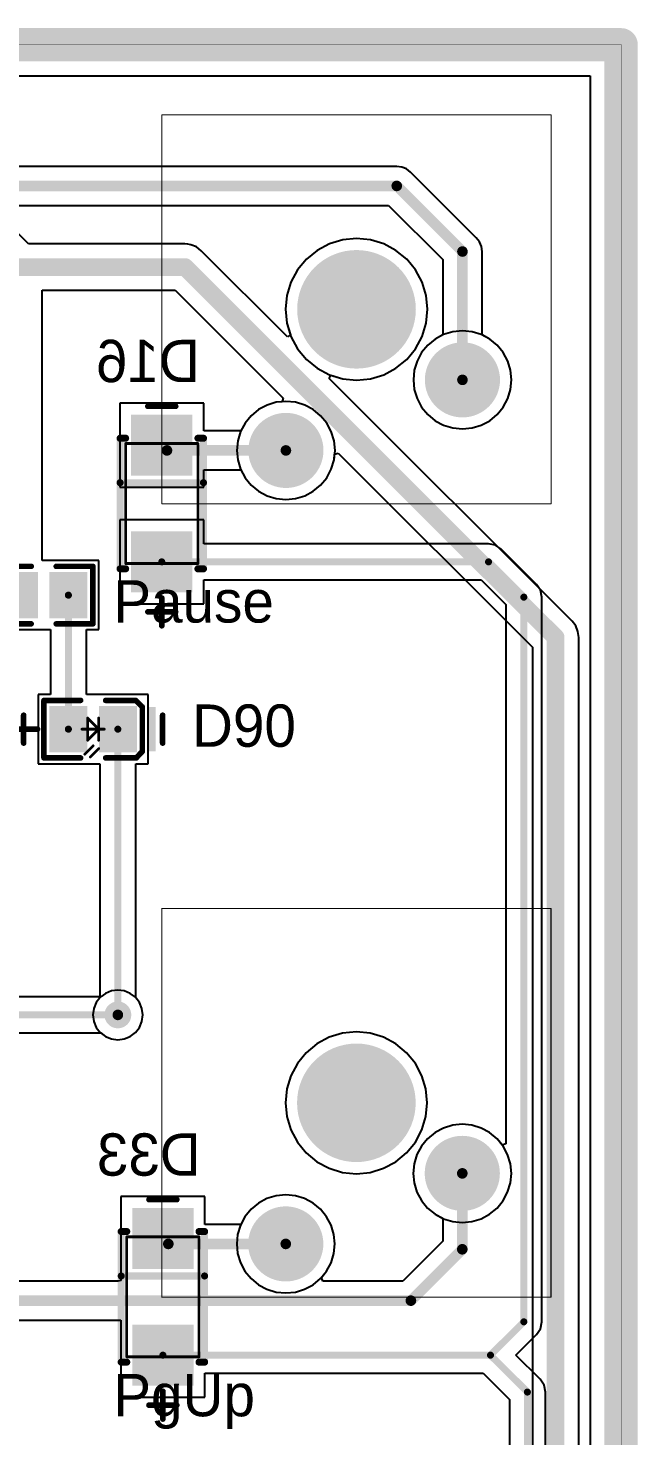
# Model space of a CAD drawing. Header units: millimetres. Extents: x 25 to 374, y 23 to 150.
# Drawn here: x 351.8 to 373.8, y 99.2 to 149.9 of the extents above; entities that cross this region are included whole.
import ezdxf

# ---------------------------------------------------------------- set-up
doc = ezdxf.new("R2010")
doc.units = ezdxf.units.MM
for name, color, linetype in [('BottomLayer', 5, 'Continuous'), ('BottomOverlay', 54, 'Continuous'), ('BottomPaste', 16, 'Continuous'), ('BottomSolder', 6, 'Continuous'), ('KeepOutLayer', 6, 'Continuous'), ('Mechanical1', 6, 'Continuous'), ('Mechanical13', 56, 'Continuous'), ('Mechanical15', 56, 'Continuous'), ('MultiLayer', 9, 'Continuous'), ('PadHoleLayer', 156, 'Continuous'), ('TopLayer', 1, 'Continuous'), ('TopOverlay', 2, 'Continuous'), ('TopPaste', 8, 'Continuous'), ('TopSolder', 216, 'Continuous'), ('ViaHoleLayer', 16, 'Continuous')]:
    doc.layers.add(name, color=color, linetype=linetype)

# ---------------------------------------------------------------- blocks, each defined once
blk = doc.blocks.new('0805_R_10')
at = {"layer": 'TopLayer'}
for points in [[(-1.47, -0.735), (-0.31, -0.735), (-1.47, 0.735), (-0.31, 0.735)], [(0.31, -0.735), (1.47, -0.735), (0.31, 0.735), (1.47, 0.735)]]:
    blk.add_solid(points, dxfattribs=at)
at = {"layer": 'TopOverlay', "const_width": 0.2}
for points in [[(-1.77, -1.035), (-1.77, 1.035)], [(-1.77, 1.035), (-0.45, 1.035)], [(0.45, 1.035), (1.77, 1.035)], [(1.77, -1.035), (1.77, 1.035)], [(-1.77, -1.035), (-0.45, -1.035)], [(0.45, -1.035), (1.77, -1.035)]]:
    blk.add_lwpolyline(points, dxfattribs=at)
at = {"layer": 'TopOverlay', "const_width": 0.1}
for points in [[(-1.82, 1.035, 1), (-1.72, 1.035, 1)], [(-1.82, 1.035, 1), (-1.72, 1.035, 1)], [(-0.5, 1.035, 1), (-0.4, 1.035, 1)], [(0.4, 1.035, 1), (0.5, 1.035, 1)], [(1.72, 1.035, 1), (1.82, 1.035, 1)], [(1.72, 1.035, 1), (1.82, 1.035, 1)], [(-1.82, -1.035, 1), (-1.72, -1.035, 1)], [(-1.82, -1.035, 1), (-1.72, -1.035, 1)], [(-0.5, -1.035, 1), (-0.4, -1.035, 1)], [(0.4, -1.035, 1), (0.5, -1.035, 1)], [(1.72, -1.035, 1), (1.82, -1.035, 1)], [(1.72, -1.035, 1), (1.82, -1.035, 1)]]:
    blk.add_lwpolyline(points, format="xyb", close=True, dxfattribs=at)
at = {"layer": 'TopPaste'}
for points in [[(-1.47, -0.735), (-0.31, -0.735), (-1.47, 0.735), (-0.31, 0.735)], [(0.31, -0.735), (1.47, -0.735), (0.31, 0.735), (1.47, 0.735)]]:
    blk.add_solid(points, dxfattribs=at)
at = {"layer": 'TopSolder'}
for points in [[(-1.572, -0.837), (-0.208, -0.837), (-1.572, 0.837), (-0.208, 0.837)], [(0.208, -0.837), (1.572, -0.837), (0.208, 0.837), (1.572, 0.837)]]:
    blk.add_solid(points, dxfattribs=at)
blk = doc.blocks.new('0805_LED_S1_15')
at = {"layer": 'Mechanical13', "const_width": 0.1}
for points in [[(0.1, 1), (-0.2, 0.7)], [(0.3, 0.9), (0, 0.6)], [(0.4, 0), (-0.4, 0)], [(0.2, 0.4), (-0.2, 0)], [(-0.2, 0.4), (-0.2, -0.4)], [(0.2, -0.4), (-0.2, 0)], [(0.2, 0.4), (0.2, -0.4)]]:
    blk.add_lwpolyline(points, dxfattribs=at)
at = {"layer": 'Mechanical13', "const_width": 0.05}
for points in [[(0.075, 1, 1), (0.125, 1, 1)], [(-0.225, 0.7, 1), (-0.175, 0.7, 1)], [(-0.025, 0.6, 1), (0.025, 0.6, 1)], [(0.275, 0.9, 1), (0.325, 0.9, 1)], [(-0.425, 0, 1), (-0.375, 0, 1)], [(-0.225, 0.4, 1), (-0.175, 0.4, 1)], [(-0.225, 0, 1), (-0.175, 0, 1)], [(-0.225, 0, 1), (-0.175, 0, 1)], [(0.175, 0.4, 1), (0.225, 0.4, 1)], [(0.175, 0.4, 1), (0.225, 0.4, 1)], [(0.375, 0, 1), (0.425, 0, 1)], [(-0.225, -0.4, 1), (-0.175, -0.4, 1)], [(0.175, -0.4, 1), (0.225, -0.4, 1)], [(0.175, -0.4, 1), (0.225, -0.4, 1)]]:
    blk.add_lwpolyline(points, format="xyb", close=True, dxfattribs=at)
at = {"layer": 'Mechanical15', "const_width": 0.203}
for points in [[(-2.5, 0.5), (-2.5, -0.5)], [(2.5, 0.5), (2.5, -0.5)], [(3, 0), (2, 0)]]:
    blk.add_lwpolyline(points, dxfattribs=at)
at = {"layer": 'Mechanical15', "const_width": 0.102}
for points in [[(-2.551, 0.5, 1), (-2.449, 0.5, 1)], [(2.449, 0.5, 1), (2.551, 0.5, 1)], [(1.949, 0, 1), (2.051, 0, 1)], [(2.949, 0, 1), (3.051, 0, 1)], [(-2.551, -0.5, 1), (-2.449, -0.5, 1)], [(2.449, -0.5, 1), (2.551, -0.5, 1)]]:
    blk.add_lwpolyline(points, format="xyb", close=True, dxfattribs=at)
at = {"layer": 'TopLayer'}
for points in [[(-0.31, 0.735), (-1.47, 0.735), (-0.31, -0.735), (-1.47, -0.735)], [(1.47, 0.735), (0.31, 0.735), (1.47, -0.735), (0.31, -0.735)]]:
    blk.add_solid(points, dxfattribs=at)
at = {"layer": 'TopOverlay', "const_width": 0.2}
for points in [[(-1.55, 1.035), (-1.77, 0.8)], [(-0.45, 1.035), (-1.55, 1.035)], [(1.77, 1.035), (0.45, 1.035)], [(1.77, 1.035), (1.77, -1.035)], [(-1.77, 0.8), (-1.77, -0.8)], [(-1.535, -1.035), (-1.77, -0.8)], [(-0.45, -1.035), (-1.535, -1.035)], [(1.77, -1.035), (0.45, -1.035)]]:
    blk.add_lwpolyline(points, dxfattribs=at)
at = {"layer": 'TopOverlay', "const_width": 0.1}
for points in [[(-1.6, 1.035, 1), (-1.5, 1.035, 1)], [(-1.6, 1.035, 1), (-1.5, 1.035, 1)], [(-0.5, 1.035, 1), (-0.4, 1.035, 1)], [(0.4, 1.035, 1), (0.5, 1.035, 1)], [(1.72, 1.035, 1), (1.82, 1.035, 1)], [(1.72, 1.035, 1), (1.82, 1.035, 1)], [(-1.82, 0.8, 1), (-1.72, 0.8, 1)], [(-1.82, 0.8, 1), (-1.72, 0.8, 1)], [(-1.82, -0.8, 1), (-1.72, -0.8, 1)], [(-1.82, -0.8, 1), (-1.72, -0.8, 1)], [(-1.585, -1.035, 1), (-1.485, -1.035, 1)], [(-1.585, -1.035, 1), (-1.485, -1.035, 1)], [(-0.5, -1.035, 1), (-0.4, -1.035, 1)], [(0.4, -1.035, 1), (0.5, -1.035, 1)], [(1.72, -1.035, 1), (1.82, -1.035, 1)], [(1.72, -1.035, 1), (1.82, -1.035, 1)]]:
    blk.add_lwpolyline(points, format="xyb", close=True, dxfattribs=at)
at = {"layer": 'TopOverlay'}
blk.add_solid([(-2.245, -0.8), (-1.945, -0.8), (-2.245, 0.8), (-1.945, 0.8)], dxfattribs=at)
at = {"layer": 'TopPaste'}
for points in [[(-0.31, 0.735), (-1.47, 0.735), (-0.31, -0.735), (-1.47, -0.735)], [(1.47, 0.735), (0.31, 0.735), (1.47, -0.735), (0.31, -0.735)]]:
    blk.add_solid(points, dxfattribs=at)
at = {"layer": 'TopSolder'}
for points in [[(-0.208, 0.837), (-1.572, 0.837), (-0.208, -0.837), (-1.572, -0.837)], [(1.572, 0.837), (0.208, 0.837), (1.572, -0.837), (0.208, -0.837)]]:
    blk.add_solid(points, dxfattribs=at)
blk = doc.blocks.new('SMA_DO_214AC__S1_B_44')
at = {"layer": 'BottomLayer'}
for points in [[(-1.1, -1), (-1.1, 1), (-3.1, -1), (-3.1, 1)], [(3.1, -1), (3.1, 1), (1.1, -1), (1.1, 1)]]:
    blk.add_solid(points, dxfattribs=at)
at = {"layer": 'BottomOverlay', "const_width": 0.254}
for points in [[(-2.35, 1.3), (-2.35, 1.5)], [(2.35, 1.5), (-2.35, 1.5)], [(-0.75, -1.5), (-0.75, 1.5)], [(2.35, 1.3), (2.35, 1.5)], [(-2.35, -1.5), (-2.35, -1.3)], [(2.35, -1.5), (-2.35, -1.5)], [(2.35, -1.5), (2.35, -1.3)]]:
    blk.add_lwpolyline(points, dxfattribs=at)
at = {"layer": 'BottomOverlay', "const_width": 0.127}
for points in [[(-2.414, 1.5, 1), (-2.287, 1.5, 1)], [(-2.414, 1.5, 1), (-2.287, 1.5, 1)], [(-0.814, 1.5, 1), (-0.687, 1.5, 1)], [(2.287, 1.5, 1), (2.414, 1.5, 1)], [(2.287, 1.5, 1), (2.414, 1.5, 1)], [(-2.414, 1.3, 1), (-2.287, 1.3, 1)], [(2.287, 1.3, 1), (2.414, 1.3, 1)], [(-2.414, -1.3, 1), (-2.287, -1.3, 1)], [(-2.414, -1.5, 1), (-2.287, -1.5, 1)], [(-2.414, -1.5, 1), (-2.287, -1.5, 1)], [(-0.814, -1.5, 1), (-0.687, -1.5, 1)], [(2.287, -1.3, 1), (2.414, -1.3, 1)], [(2.287, -1.5, 1), (2.414, -1.5, 1)], [(2.287, -1.5, 1), (2.414, -1.5, 1)]]:
    blk.add_lwpolyline(points, format="xyb", close=True, dxfattribs=at)
at = {"layer": 'BottomPaste'}
for points in [[(-1.1, -1), (-1.1, 1), (-3.1, -1), (-3.1, 1)], [(3.1, -1), (3.1, 1), (1.1, -1), (1.1, 1)]]:
    blk.add_solid(points, dxfattribs=at)
at = {"layer": 'BottomSolder'}
for points in [[(-0.998, -1.102), (-0.998, 1.102), (-3.202, -1.102), (-3.202, 1.102)], [(3.202, -1.102), (3.202, 1.102), (0.998, -1.102), (0.998, 1.102)]]:
    blk.add_solid(points, dxfattribs=at)
at = {"layer": 'Mechanical13', "const_width": 0.1}
for points in [[(2.16, 1.3), (-2.16, 1.3)], [(-2.16, -1.3), (-2.16, 1.3)], [(2.16, -1.3), (2.16, 1.3)], [(2.16, -1.3), (-2.16, -1.3)]]:
    blk.add_lwpolyline(points, dxfattribs=at)
at = {"layer": 'Mechanical13', "const_width": 0.05}
for points in [[(-2.185, 1.3, 1), (-2.135, 1.3, 1)], [(-2.185, 1.3, 1), (-2.135, 1.3, 1)], [(2.135, 1.3, 1), (2.185, 1.3, 1)], [(2.135, 1.3, 1), (2.185, 1.3, 1)], [(-2.185, -1.3, 1), (-2.135, -1.3, 1)], [(-2.185, -1.3, 1), (-2.135, -1.3, 1)], [(2.135, -1.3, 1), (2.185, -1.3, 1)], [(2.135, -1.3, 1), (2.185, -1.3, 1)]]:
    blk.add_lwpolyline(points, format="xyb", close=True, dxfattribs=at)
at = {"layer": 'Mechanical15', "const_width": 0.203}
for points in [[(-3.5, -0.5), (-3.5, 0.5)], [(3.9, -0.5), (3.9, 0.5)], [(4.4, 0), (3.4, 0)]]:
    blk.add_lwpolyline(points, dxfattribs=at)
at = {"layer": 'Mechanical15', "const_width": 0.102}
for points in [[(-3.551, 0.5, 1), (-3.449, 0.5, 1)], [(3.849, 0.5, 1), (3.951, 0.5, 1)], [(3.349, 0, 1), (3.451, 0, 1)], [(4.349, 0, 1), (4.451, 0, 1)], [(-3.551, -0.5, 1), (-3.449, -0.5, 1)], [(3.849, -0.5, 1), (3.951, -0.5, 1)]]:
    blk.add_lwpolyline(points, format="xyb", close=True, dxfattribs=at)
blk = doc.blocks.new('SMA_DO_214AC__S1_B_61')
at = {"layer": 'BottomLayer'}
for points in [[(-1.1, -1), (-1.1, 1), (-3.1, -1), (-3.1, 1)], [(3.1, -1), (3.1, 1), (1.1, -1), (1.1, 1)]]:
    blk.add_solid(points, dxfattribs=at)
at = {"layer": 'BottomOverlay', "const_width": 0.254}
for points in [[(-2.35, 1.3), (-2.35, 1.5)], [(2.35, 1.5), (-2.35, 1.5)], [(-0.75, -1.5), (-0.75, 1.5)], [(2.35, 1.3), (2.35, 1.5)], [(-2.35, -1.5), (-2.35, -1.3)], [(2.35, -1.5), (-2.35, -1.5)], [(2.35, -1.5), (2.35, -1.3)]]:
    blk.add_lwpolyline(points, dxfattribs=at)
at = {"layer": 'BottomOverlay', "const_width": 0.127}
for points in [[(-2.414, 1.5, 1), (-2.287, 1.5, 1)], [(-2.414, 1.5, 1), (-2.287, 1.5, 1)], [(-0.814, 1.5, 1), (-0.687, 1.5, 1)], [(2.287, 1.5, 1), (2.414, 1.5, 1)], [(2.287, 1.5, 1), (2.414, 1.5, 1)], [(-2.414, 1.3, 1), (-2.287, 1.3, 1)], [(2.287, 1.3, 1), (2.414, 1.3, 1)], [(-2.414, -1.3, 1), (-2.287, -1.3, 1)], [(-2.414, -1.5, 1), (-2.287, -1.5, 1)], [(-2.414, -1.5, 1), (-2.287, -1.5, 1)], [(-0.814, -1.5, 1), (-0.687, -1.5, 1)], [(2.287, -1.3, 1), (2.414, -1.3, 1)], [(2.287, -1.5, 1), (2.414, -1.5, 1)], [(2.287, -1.5, 1), (2.414, -1.5, 1)]]:
    blk.add_lwpolyline(points, format="xyb", close=True, dxfattribs=at)
at = {"layer": 'BottomPaste'}
for points in [[(-1.1, -1), (-1.1, 1), (-3.1, -1), (-3.1, 1)], [(3.1, -1), (3.1, 1), (1.1, -1), (1.1, 1)]]:
    blk.add_solid(points, dxfattribs=at)
at = {"layer": 'BottomSolder'}
for points in [[(-0.998, -1.102), (-0.998, 1.102), (-3.202, -1.102), (-3.202, 1.102)], [(3.202, -1.102), (3.202, 1.102), (0.998, -1.102), (0.998, 1.102)]]:
    blk.add_solid(points, dxfattribs=at)
at = {"layer": 'Mechanical13', "const_width": 0.1}
for points in [[(2.16, 1.3), (-2.16, 1.3)], [(-2.16, -1.3), (-2.16, 1.3)], [(2.16, -1.3), (2.16, 1.3)], [(2.16, -1.3), (-2.16, -1.3)]]:
    blk.add_lwpolyline(points, dxfattribs=at)
at = {"layer": 'Mechanical13', "const_width": 0.05}
for points in [[(-2.185, 1.3, 1), (-2.135, 1.3, 1)], [(-2.185, 1.3, 1), (-2.135, 1.3, 1)], [(2.135, 1.3, 1), (2.185, 1.3, 1)], [(2.135, 1.3, 1), (2.185, 1.3, 1)], [(-2.185, -1.3, 1), (-2.135, -1.3, 1)], [(-2.185, -1.3, 1), (-2.135, -1.3, 1)], [(2.135, -1.3, 1), (2.185, -1.3, 1)], [(2.135, -1.3, 1), (2.185, -1.3, 1)]]:
    blk.add_lwpolyline(points, format="xyb", close=True, dxfattribs=at)
at = {"layer": 'Mechanical15', "const_width": 0.203}
for points in [[(-3.5, -0.5), (-3.5, 0.5)], [(3.9, -0.5), (3.9, 0.5)], [(4.4, 0), (3.4, 0)]]:
    blk.add_lwpolyline(points, dxfattribs=at)
at = {"layer": 'Mechanical15', "const_width": 0.102}
for points in [[(-3.551, 0.5, 1), (-3.449, 0.5, 1)], [(3.849, 0.5, 1), (3.951, 0.5, 1)], [(3.349, 0, 1), (3.451, 0, 1)], [(4.349, 0, 1), (4.451, 0, 1)], [(-3.551, -0.5, 1), (-3.449, -0.5, 1)], [(3.849, -0.5, 1), (3.951, -0.5, 1)]]:
    blk.add_lwpolyline(points, format="xyb", close=True, dxfattribs=at)
blk = doc.blocks.new('MX_SW_3_136')
at = {"layer": 'BottomLayer'}
for points, const_width in [([(-1.016, 0, 1), (1.016, 0, 1)], 2.032), ([(3.185, -2.54, 1), (4.435, -2.54, 1)], 1.25), ([(-3.165, -5.08, 1), (-1.915, -5.08, 1)], 1.25)]:
    blk.add_lwpolyline(points, format="xyb", close=True, dxfattribs=dict(at, const_width=const_width))
at = {"layer": 'BottomSolder'}
for points, const_width in [([(-1.067, 0, 1), (1.067, 0, 1)], 2.134), ([(3.134, -2.54, 1), (4.486, -2.54, 1)], 1.352), ([(-3.216, -5.08, 1), (-1.864, -5.08, 1)], 1.352)]:
    blk.add_lwpolyline(points, format="xyb", close=True, dxfattribs=dict(at, const_width=const_width))
at = {"layer": 'Mechanical1', "const_width": 0.0381}
for points in [[(-7, -7), (-7, 7)], [(-7, 7), (7, 7)], [(7, -7), (7, 7)], [(-7, -7), (7, -7)]]:
    blk.add_lwpolyline(points, dxfattribs=at)
at = {"layer": 'Mechanical1', "const_width": 0.0191}
for points in [[(-7.01, 7, 1), (-6.99, 7, 1)], [(-7.01, 7, 1), (-6.99, 7, 1)], [(6.99, 7, 1), (7.01, 7, 1)], [(6.99, 7, 1), (7.01, 7, 1)], [(-7.01, -7, 1), (-6.99, -7, 1)], [(-7.01, -7, 1), (-6.99, -7, 1)], [(6.99, -7, 1), (7.01, -7, 1)], [(6.99, -7, 1), (7.01, -7, 1)]]:
    blk.add_lwpolyline(points, format="xyb", close=True, dxfattribs=at)
at = {"layer": 'MultiLayer'}
for points, const_width in [([(-1.016, 0, 1), (1.016, 0, 1)], 2.032), ([(3.185, -2.54, 1), (4.435, -2.54, 1)], 1.25), ([(-3.165, -5.08, 1), (-1.915, -5.08, 1)], 1.25)]:
    blk.add_lwpolyline(points, format="xyb", close=True, dxfattribs=dict(at, const_width=const_width))
at = {"layer": 'PadHoleLayer'}
for points, const_width in [([(-1.016, 0, 1), (1.016, 0, 1)], 2.032), ([(3.435, -2.54, 1), (4.185, -2.54, 1)], 0.75), ([(-2.915, -5.08, 1), (-2.165, -5.08, 1)], 0.75)]:
    blk.add_lwpolyline(points, format="xyb", close=True, dxfattribs=dict(at, const_width=const_width))
at = {"layer": 'TopLayer'}
for points, const_width in [([(-1.016, 0, 1), (1.016, 0, 1)], 2.032), ([(3.185, -2.54, 1), (4.435, -2.54, 1)], 1.25), ([(-3.165, -5.08, 1), (-1.915, -5.08, 1)], 1.25)]:
    blk.add_lwpolyline(points, format="xyb", close=True, dxfattribs=dict(at, const_width=const_width))
at = {"layer": 'TopSolder'}
for points, const_width in [([(-1.067, 0, 1), (1.067, 0, 1)], 2.134), ([(3.134, -2.54, 1), (4.486, -2.54, 1)], 1.352), ([(-3.216, -5.08, 1), (-1.864, -5.08, 1)], 1.352)]:
    blk.add_lwpolyline(points, format="xyb", close=True, dxfattribs=dict(at, const_width=const_width))
blk = doc.blocks.new('MX_SW_3_153')
at = {"layer": 'BottomLayer'}
for points, const_width in [([(-1.016, 0, 1), (1.016, 0, 1)], 2.032), ([(3.185, -2.54, 1), (4.435, -2.54, 1)], 1.25), ([(-3.165, -5.08, 1), (-1.915, -5.08, 1)], 1.25)]:
    blk.add_lwpolyline(points, format="xyb", close=True, dxfattribs=dict(at, const_width=const_width))
at = {"layer": 'BottomSolder'}
for points, const_width in [([(-1.067, 0, 1), (1.067, 0, 1)], 2.134), ([(3.134, -2.54, 1), (4.486, -2.54, 1)], 1.352), ([(-3.216, -5.08, 1), (-1.864, -5.08, 1)], 1.352)]:
    blk.add_lwpolyline(points, format="xyb", close=True, dxfattribs=dict(at, const_width=const_width))
at = {"layer": 'Mechanical1', "const_width": 0.0381}
for points in [[(-7, -7), (-7, 7)], [(-7, 7), (7, 7)], [(7, -7), (7, 7)], [(-7, -7), (7, -7)]]:
    blk.add_lwpolyline(points, dxfattribs=at)
at = {"layer": 'Mechanical1', "const_width": 0.0191}
for points in [[(-7.01, 7, 1), (-6.99, 7, 1)], [(-7.01, 7, 1), (-6.99, 7, 1)], [(6.99, 7, 1), (7.01, 7, 1)], [(6.99, 7, 1), (7.01, 7, 1)], [(-7.01, -7, 1), (-6.99, -7, 1)], [(-7.01, -7, 1), (-6.99, -7, 1)], [(6.99, -7, 1), (7.01, -7, 1)], [(6.99, -7, 1), (7.01, -7, 1)]]:
    blk.add_lwpolyline(points, format="xyb", close=True, dxfattribs=at)
at = {"layer": 'MultiLayer'}
for points, const_width in [([(-1.016, 0, 1), (1.016, 0, 1)], 2.032), ([(3.185, -2.54, 1), (4.435, -2.54, 1)], 1.25), ([(-3.165, -5.08, 1), (-1.915, -5.08, 1)], 1.25)]:
    blk.add_lwpolyline(points, format="xyb", close=True, dxfattribs=dict(at, const_width=const_width))
at = {"layer": 'PadHoleLayer'}
for points, const_width in [([(-1.016, 0, 1), (1.016, 0, 1)], 2.032), ([(3.435, -2.54, 1), (4.185, -2.54, 1)], 0.75), ([(-2.915, -5.08, 1), (-2.165, -5.08, 1)], 0.75)]:
    blk.add_lwpolyline(points, format="xyb", close=True, dxfattribs=dict(at, const_width=const_width))
at = {"layer": 'TopLayer'}
for points, const_width in [([(-1.016, 0, 1), (1.016, 0, 1)], 2.032), ([(3.185, -2.54, 1), (4.435, -2.54, 1)], 1.25), ([(-3.165, -5.08, 1), (-1.915, -5.08, 1)], 1.25)]:
    blk.add_lwpolyline(points, format="xyb", close=True, dxfattribs=dict(at, const_width=const_width))
at = {"layer": 'TopSolder'}
for points, const_width in [([(-1.067, 0, 1), (1.067, 0, 1)], 2.134), ([(3.134, -2.54, 1), (4.486, -2.54, 1)], 1.352), ([(-3.216, -5.08, 1), (-1.864, -5.08, 1)], 1.352)]:
    blk.add_lwpolyline(points, format="xyb", close=True, dxfattribs=dict(at, const_width=const_width))

msp = doc.modelspace()

# ---------------------------------------------------------------- linework, layer by layer
at = {"layer": 'BottomLayer'}
for p, q in [((26.613, 148.181), (372.04, 148.181)), ((372.04, 148.181), (372.04, 80.072)), ((362.662, 142.134), (362.221, 141.898)), ((363.141, 142.279), (362.662, 142.134)), ((363.639, 142.328), (363.141, 142.279)), ((364.137, 142.279), (363.639, 142.328)), ((364.616, 142.134), (364.137, 142.279)), ((365.057, 141.898), (364.616, 142.134)), ((361.834, 141.581), (361.517, 141.194)), ((362.221, 141.898), (361.834, 141.581)), ((365.444, 141.581), (365.057, 141.898)), ((365.761, 141.194), (365.444, 141.581)), ((361.517, 141.194), (361.281, 140.753)), ((365.997, 140.753), (365.761, 141.194)), ((361.281, 140.753), (361.136, 140.274)), ((366.142, 140.274), (365.997, 140.753)), ((361.136, 140.274), (361.087, 139.776)), ((366.191, 139.776), (366.142, 140.274)), ((361.087, 139.776), (361.136, 139.278)), ((366.142, 139.278), (366.191, 139.776)), ((361.136, 139.278), (361.281, 138.799)), ((365.997, 138.799), (366.142, 139.278)), ((366.773, 138.868), (366.468, 138.705)), ((367.104, 138.969), (366.773, 138.868)), ((367.449, 139.003), (367.104, 138.969)), ((367.794, 138.969), (367.449, 139.003)), ((368.125, 138.868), (367.794, 138.969)), ((368.431, 138.705), (368.125, 138.868)), ((361.281, 138.799), (361.517, 138.358)), ((361.517, 138.358), (361.834, 137.971)), ((365.444, 137.971), (365.761, 138.358)), ((365.761, 138.358), (365.997, 138.799)), ((366.2, 138.485), (365.98, 138.218)), ((366.468, 138.705), (366.2, 138.485)), ((368.698, 138.485), (368.431, 138.705)), ((368.918, 138.218), (368.698, 138.485)), ((361.834, 137.971), (362.221, 137.654)), ((365.057, 137.654), (365.444, 137.971)), ((365.817, 137.912), (365.717, 137.581)), ((365.98, 138.218), (365.817, 137.912)), ((369.081, 137.912), (368.918, 138.218)), ((369.182, 137.581), (369.081, 137.912)), ((362.221, 137.654), (362.662, 137.418)), ((362.662, 137.418), (363.141, 137.273)), ((364.137, 137.273), (364.616, 137.418)), ((364.616, 137.418), (365.057, 137.654)), ((365.717, 137.581), (365.683, 137.236)), ((369.216, 137.236), (369.182, 137.581)), ((363.141, 137.273), (363.639, 137.224)), ((363.639, 137.224), (364.137, 137.273)), ((365.683, 137.236), (365.717, 136.892)), ((365.717, 136.892), (365.817, 136.56)), ((369.081, 136.56), (369.182, 136.892)), ((369.182, 136.892), (369.216, 137.236)), ((358.142, 136.392), (355.126, 136.392)), ((355.126, 136.392), (355.126, 133.376)), ((358.142, 135.401), (358.142, 136.392)), ((360.423, 136.328), (360.118, 136.165)), ((360.754, 136.429), (360.423, 136.328)), ((361.099, 136.463), (360.754, 136.429)), ((361.444, 136.429), (361.099, 136.463)), ((361.775, 136.328), (361.444, 136.429)), ((362.081, 136.165), (361.775, 136.328)), ((365.817, 136.56), (365.98, 136.255)), ((368.918, 136.255), (369.081, 136.56)), ((359.85, 135.945), (359.63, 135.678)), ((360.118, 136.165), (359.85, 135.945)), ((362.348, 135.945), (362.081, 136.165)), ((362.568, 135.678), (362.348, 135.945)), ((365.98, 136.255), (366.2, 135.987)), ((366.2, 135.987), (366.468, 135.767)), ((368.431, 135.767), (368.698, 135.987)), ((368.698, 135.987), (368.918, 136.255)), ((359.482, 135.401), (358.142, 135.401)), ((359.63, 135.678), (359.482, 135.401)), ((362.731, 135.372), (362.568, 135.678)), ((362.832, 135.041), (362.731, 135.372)), ((366.468, 135.767), (366.773, 135.604)), ((366.773, 135.604), (367.104, 135.504)), ((367.104, 135.504), (367.449, 135.47)), ((367.449, 135.47), (367.794, 135.504)), ((367.794, 135.504), (368.125, 135.604)), ((368.125, 135.604), (368.431, 135.767)), ((362.866, 134.696), (362.832, 135.041)), ((362.731, 134.02), (362.832, 134.352)), ((362.832, 134.352), (362.866, 134.696)), ((358.142, 133.376), (358.142, 133.992)), ((358.142, 133.992), (359.482, 133.992)), ((359.482, 133.992), (359.63, 133.715)), ((362.568, 133.715), (362.731, 134.02)), ((355.126, 133.376), (358.142, 133.376)), ((359.63, 133.715), (359.85, 133.447)), ((359.85, 133.447), (360.118, 133.227)), ((362.081, 133.227), (362.348, 133.447)), ((362.348, 133.447), (362.568, 133.715)), ((360.118, 133.227), (360.423, 133.064)), ((360.423, 133.064), (360.754, 132.964)), ((360.754, 132.964), (361.099, 132.93)), ((361.099, 132.93), (361.444, 132.964)), ((361.444, 132.964), (361.775, 133.064)), ((361.775, 133.064), (362.081, 133.227)), ((358.142, 132.192), (355.126, 132.192)), ((355.126, 132.192), (355.126, 129.176)), ((358.142, 131.331), (358.142, 132.192)), ((368.389, 131.331), (358.142, 131.331)), ((368.637, 131.282), (368.389, 131.331)), ((368.847, 131.141), (368.637, 131.282)), ((370.117, 129.871), (368.847, 131.141)), ((358.142, 129.176), (358.142, 130.036)), ((358.142, 130.036), (368.121, 130.036)), ((368.121, 130.036), (369.011, 129.145)), ((370.257, 129.661), (370.117, 129.871)), ((370.306, 129.414), (370.257, 129.661)), ((370.306, 103.325), (370.306, 129.414)), ((355.126, 129.176), (358.142, 129.176)), ((369.011, 129.145), (369.011, 109.729)), ((354.606, 115.15), (354.437, 115.021)), ((354.822, 115.24), (354.606, 115.15)), ((355.054, 115.27), (354.822, 115.24)), ((355.286, 115.24), (355.054, 115.27)), ((355.502, 115.15), (355.286, 115.24)), ((355.688, 115.008), (355.502, 115.15)), ((354.437, 115.021), (336.79, 115.021)), ((355.83, 114.822), (355.688, 115.008)), ((355.92, 114.606), (355.83, 114.822)), ((355.951, 114.374), (355.92, 114.606)), ((355.83, 113.925), (355.92, 114.142)), ((355.92, 114.142), (355.951, 114.374)), ((345.445, 113.726), (354.437, 113.726)), ((354.437, 113.726), (354.606, 113.597)), ((354.606, 113.597), (354.822, 113.508)), ((355.286, 113.508), (355.502, 113.597)), ((355.502, 113.597), (355.688, 113.74)), ((355.688, 113.74), (355.83, 113.925)), ((362.657, 113.567), (362.216, 113.331)), ((363.136, 113.712), (362.657, 113.567)), ((363.634, 113.761), (363.136, 113.712)), ((364.132, 113.712), (363.634, 113.761)), ((364.611, 113.567), (364.132, 113.712)), ((365.052, 113.331), (364.611, 113.567)), ((354.822, 113.508), (355.054, 113.477)), ((355.054, 113.477), (355.286, 113.508)), ((362.216, 113.331), (361.829, 113.014)), ((365.439, 113.014), (365.052, 113.331)), ((361.512, 112.627), (361.276, 112.186)), ((361.829, 113.014), (361.512, 112.627)), ((365.756, 112.627), (365.439, 113.014)), ((365.992, 112.186), (365.756, 112.627)), ((361.276, 112.186), (361.131, 111.707)), ((366.137, 111.707), (365.992, 112.186)), ((361.131, 111.707), (361.082, 111.209)), ((366.186, 111.209), (366.137, 111.707)), ((361.082, 111.209), (361.131, 110.711)), ((366.137, 110.711), (366.186, 111.209)), ((361.131, 110.711), (361.276, 110.232)), ((365.992, 110.232), (366.137, 110.711)), ((361.276, 110.232), (361.512, 109.791)), ((365.756, 109.791), (365.992, 110.232)), ((366.463, 110.138), (366.195, 109.918)), ((366.768, 110.301), (366.463, 110.138)), ((367.099, 110.401), (366.768, 110.301)), ((367.444, 110.435), (367.099, 110.401)), ((367.789, 110.401), (367.444, 110.435)), ((368.12, 110.301), (367.789, 110.401)), ((368.425, 110.138), (368.12, 110.301)), ((368.693, 109.918), (368.425, 110.138)), ((361.512, 109.791), (361.829, 109.404)), ((365.439, 109.404), (365.756, 109.791)), ((365.975, 109.65), (365.812, 109.345)), ((366.195, 109.918), (365.975, 109.65)), ((368.884, 109.685), (368.693, 109.918)), ((369.011, 109.729), (368.884, 109.685)), ((361.829, 109.404), (362.216, 109.087)), ((362.216, 109.087), (362.657, 108.851)), ((364.611, 108.851), (365.052, 109.087)), ((365.052, 109.087), (365.439, 109.404)), ((365.711, 109.013), (365.678, 108.669)), ((365.812, 109.345), (365.711, 109.013)), ((362.657, 108.851), (363.136, 108.706)), ((363.136, 108.706), (363.634, 108.657)), ((363.634, 108.657), (364.132, 108.706)), ((364.132, 108.706), (364.611, 108.851)), ((365.678, 108.669), (365.711, 108.324)), ((365.711, 108.324), (365.812, 107.993)), ((365.812, 107.993), (365.975, 107.687)), ((358.182, 107.832), (355.166, 107.832)), ((355.166, 107.832), (355.166, 104.816)), ((358.182, 106.833), (358.182, 107.832)), ((360.113, 107.598), (359.845, 107.378)), ((360.418, 107.761), (360.113, 107.598)), ((360.749, 107.861), (360.418, 107.761)), ((361.094, 107.895), (360.749, 107.861)), ((361.439, 107.861), (361.094, 107.895)), ((361.77, 107.761), (361.439, 107.861)), ((362.075, 107.598), (361.77, 107.761)), ((362.343, 107.378), (362.075, 107.598)), ((365.975, 107.687), (366.195, 107.42)), ((359.625, 107.11), (359.477, 106.833)), ((359.845, 107.378), (359.625, 107.11)), ((362.563, 107.11), (362.343, 107.378)), ((362.726, 106.805), (362.563, 107.11)), ((366.195, 107.42), (366.463, 107.2)), ((366.463, 107.2), (366.739, 107.052)), ((366.739, 107.052), (366.739, 106.228)), ((359.477, 106.833), (358.182, 106.833)), ((362.827, 106.473), (362.726, 106.805)), ((362.861, 106.129), (362.827, 106.473)), ((362.827, 105.784), (362.861, 106.129)), ((366.739, 106.228), (365.303, 104.791)), ((362.563, 105.147), (362.726, 105.453)), ((362.726, 105.453), (362.827, 105.784)), ((362.375, 104.918), (362.563, 105.147)), ((362.426, 104.791), (362.375, 104.918)), ((355.05, 104.791), (343.388, 104.791)), ((355.166, 104.816), (355.05, 104.791)), ((365.303, 104.791), (362.426, 104.791)), ((339.11, 103.382), (355.166, 103.382)), ((355.166, 103.382), (355.166, 100.616)), ((370.117, 102.867), (370.257, 103.077)), ((370.257, 103.077), (370.306, 103.325)), ((369.374, 102.124), (370.117, 102.867)), ((370.244, 101.254), (369.374, 102.124)), ((358.182, 100.616), (358.182, 101.476)), ((358.182, 101.476), (368.19, 101.476)), ((368.19, 101.476), (369.138, 100.528)), ((370.384, 101.044), (370.244, 101.254)), ((370.433, 100.796), (370.384, 101.044)), ((355.166, 100.616), (358.182, 100.616)), ((369.138, 100.528), (369.138, 90.445)), ((370.433, 84.402), (370.433, 100.796))]:
    msp.add_line(p, q, dxfattribs=at)
for points, const_width in [([(356.821, 134.696), (361.099, 134.696)], 0.381), ([(356.634, 130.684), (368.389, 130.684)], 0.254), ([(368.389, 130.684), (369.659, 129.414)], 0.254), ([(369.659, 103.325), (369.659, 129.414)], 0.254), ([(327.749, 114.374), (355.054, 114.374)], 0.254), ([(367.444, 105.936), (367.444, 108.669)], 0.381), ([(356.869, 106.129), (361.094, 106.129)], 0.381), ([(365.595, 104.087), (367.444, 105.936)], 0.381), ([(331.178, 104.087), (365.595, 104.087)], 0.381), ([(368.458, 102.124), (369.659, 103.325)], 0.254), ([(356.674, 102.124), (368.458, 102.124)], 0.254), ([(368.458, 102.124), (369.786, 100.796)], 0.254), ([(369.786, 84.402), (369.786, 100.796)], 0.254)]:
    msp.add_lwpolyline(points, dxfattribs=dict(at, const_width=const_width))
for points, const_width in [([(356.726, 134.696, 1), (356.916, 134.696, 1)], 0.191), ([(361.004, 134.696, 1), (361.194, 134.696, 1)], 0.191), ([(356.57, 130.684, 1), (356.697, 130.684, 1)], 0.127), ([(368.325, 130.684, 1), (368.452, 130.684, 1)], 0.127), ([(368.325, 130.684, 1), (368.452, 130.684, 1)], 0.127), ([(369.595, 129.414, 1), (369.722, 129.414, 1)], 0.127), ([(369.595, 129.414, 1), (369.722, 129.414, 1)], 0.127), ([(354.863, 114.374, 1), (355.244, 114.374, 1)], 0.381), ([(354.99, 114.374, 1), (355.117, 114.374, 1)], 0.127), ([(367.349, 108.669, 1), (367.539, 108.669, 1)], 0.191), ([(356.774, 106.129, 1), (356.965, 106.129, 1)], 0.191), ([(360.999, 106.129, 1), (361.189, 106.129, 1)], 0.191), ([(367.349, 105.936, 1), (367.539, 105.936, 1)], 0.191), ([(367.349, 105.936, 1), (367.539, 105.936, 1)], 0.191), ([(365.5, 104.087, 1), (365.69, 104.087, 1)], 0.191), ([(365.5, 104.087, 1), (365.69, 104.087, 1)], 0.191), ([(369.595, 103.325, 1), (369.722, 103.325, 1)], 0.127), ([(369.595, 103.325, 1), (369.722, 103.325, 1)], 0.127), ([(356.611, 102.124, 1), (356.738, 102.124, 1)], 0.127), ([(368.395, 102.124, 1), (368.522, 102.124, 1)], 0.127), ([(368.395, 102.124, 1), (368.522, 102.124, 1)], 0.127), ([(368.395, 102.124, 1), (368.522, 102.124, 1)], 0.127), ([(369.722, 100.796, 1), (369.849, 100.796, 1)], 0.127), ([(369.722, 100.796, 1), (369.849, 100.796, 1)], 0.127)]:
    msp.add_lwpolyline(points, format="xyb", close=True, dxfattribs=dict(at, const_width=const_width))
at = {"layer": 'BottomSolder', "const_width": 0.483}
msp.add_lwpolyline([(354.813, 114.374, 1), (355.295, 114.374, 1)], format="xyb", close=True, dxfattribs=at)
at = {"layer": 'KeepOutLayer', "const_width": 1.2}
for points in [[(25.495, 149.299), (373.158, 149.299)], [(373.158, 23.569), (373.158, 149.299)]]:
    msp.add_lwpolyline(points, dxfattribs=at)
at = {"layer": 'KeepOutLayer', "const_width": 0.6}
msp.add_lwpolyline([(372.858, 149.299, 1), (373.458, 149.299, 1)], format="xyb", close=True, dxfattribs=at)
msp.add_lwpolyline([(372.858, 149.299, 1), (373.458, 149.299, 1)], format="xyb", close=True, dxfattribs=at)
at = {"layer": 'Mechanical1', "const_width": 0.0127}
for points in [[(25.495, 149.305), (373.158, 149.305)], [(373.158, 23.569), (373.158, 149.305)], [(356.632, 146.78), (370.632, 146.78)], [(356.632, 132.781), (356.632, 146.78)], [(370.632, 132.781), (370.632, 146.78)], [(356.632, 132.781), (370.632, 132.781)], [(356.632, 118.205), (370.632, 118.205)], [(356.632, 104.206), (356.632, 118.205)], [(370.632, 104.206), (370.632, 118.205)], [(356.632, 104.206), (370.632, 104.206)]]:
    msp.add_lwpolyline(points, dxfattribs=at)
at = {"layer": 'Mechanical1', "const_width": 0.00635}
for points in [[(373.155, 149.305, 1), (373.161, 149.305, 1)], [(373.155, 149.305, 1), (373.161, 149.305, 1)], [(356.629, 146.78, 1), (356.635, 146.78, 1)], [(356.629, 146.78, 1), (356.635, 146.78, 1)], [(370.629, 146.78, 1), (370.635, 146.78, 1)], [(370.629, 146.78, 1), (370.635, 146.78, 1)], [(356.629, 132.781, 1), (356.635, 132.781, 1)], [(356.629, 132.781, 1), (356.635, 132.781, 1)], [(370.629, 132.781, 1), (370.635, 132.781, 1)], [(370.629, 132.781, 1), (370.635, 132.781, 1)], [(356.629, 118.205, 1), (356.635, 118.205, 1)], [(356.629, 118.205, 1), (356.635, 118.205, 1)], [(370.629, 118.205, 1), (370.635, 118.205, 1)], [(370.629, 118.205, 1), (370.635, 118.205, 1)], [(356.629, 104.206, 1), (356.635, 104.206, 1)], [(356.629, 104.206, 1), (356.635, 104.206, 1)], [(370.629, 104.206, 1), (370.635, 104.206, 1)], [(370.629, 104.206, 1), (370.635, 104.206, 1)]]:
    msp.add_lwpolyline(points, format="xyb", close=True, dxfattribs=at)
at = {"layer": 'MultiLayer', "const_width": 0.381}
msp.add_lwpolyline([(354.863, 114.374, 1), (355.244, 114.374, 1)], format="xyb", close=True, dxfattribs=at)
at = {"layer": 'TopLayer'}
for p, q in [((26.613, 148.181), (372.04, 148.181)), ((372.04, 148.181), (372.04, 80.072)), ((365.087, 144.923), (307.937, 144.923)), ((365.269, 144.899), (365.087, 144.923)), ((365.439, 144.829), (365.269, 144.899)), ((365.585, 144.717), (365.439, 144.829)), ((367.947, 142.355), (365.585, 144.717)), ((350.625, 143.514), (364.795, 143.514)), ((364.795, 143.514), (366.745, 141.565)), ((351.842, 142.131), (350.576, 143.397)), ((357.466, 142.131), (351.842, 142.131)), ((357.574, 142.117), (357.466, 142.131)), ((357.681, 142.103), (357.574, 142.117)), ((357.882, 142.02), (357.681, 142.103)), ((358.055, 141.887), (357.882, 142.02)), ((362.662, 142.134), (362.221, 141.898)), ((363.141, 142.279), (362.662, 142.134)), ((363.639, 142.328), (363.141, 142.279)), ((364.137, 142.279), (363.639, 142.328)), ((364.616, 142.134), (364.137, 142.279)), ((365.057, 141.898), (364.616, 142.134)), ((368.059, 142.209), (367.947, 142.355)), ((368.13, 142.039), (368.059, 142.209)), ((368.154, 141.856), (368.13, 142.039)), ((361.151, 138.791), (358.055, 141.887)), ((361.834, 141.581), (361.517, 141.194)), ((362.221, 141.898), (361.834, 141.581)), ((365.444, 141.581), (365.057, 141.898)), ((365.761, 141.194), (365.444, 141.581)), ((366.745, 141.565), (366.745, 138.853)), ((368.154, 138.853), (368.154, 141.856)), ((361.517, 141.194), (361.281, 140.753)), ((365.997, 140.753), (365.761, 141.194)), ((352.33, 130.73), (352.33, 140.466)), ((352.33, 140.466), (357.121, 140.466)), ((357.121, 140.466), (361.006, 136.581)), ((361.281, 140.753), (361.136, 140.274)), ((366.142, 140.274), (365.997, 140.753)), ((361.136, 140.274), (361.087, 139.776)), ((366.191, 139.776), (366.142, 140.274)), ((361.087, 139.776), (361.136, 139.278)), ((366.142, 139.278), (366.191, 139.776)), ((361.136, 139.278), (361.263, 138.858)), ((365.997, 138.799), (366.142, 139.278)), ((361.263, 138.858), (361.151, 138.791)), ((365.444, 137.971), (365.761, 138.358)), ((365.761, 138.358), (365.997, 138.799)), ((366.2, 138.485), (365.98, 138.218)), ((366.468, 138.705), (366.2, 138.485)), ((366.745, 138.853), (366.468, 138.705)), ((368.431, 138.705), (368.154, 138.853)), ((368.698, 138.485), (368.431, 138.705)), ((368.918, 138.218), (368.698, 138.485)), ((365.057, 137.654), (365.444, 137.971)), ((365.817, 137.912), (365.717, 137.581)), ((365.98, 138.218), (365.817, 137.912)), ((369.081, 137.912), (368.918, 138.218)), ((369.182, 137.581), (369.081, 137.912)), ((362.654, 137.288), (362.721, 137.4)), ((362.721, 137.4), (363.141, 137.273)), ((364.137, 137.273), (364.616, 137.418)), ((364.616, 137.418), (365.057, 137.654)), ((365.717, 137.581), (365.683, 137.236)), ((369.216, 137.236), (369.182, 137.581)), ((371.391, 128.551), (362.654, 137.288)), ((363.141, 137.273), (363.639, 137.224)), ((363.639, 137.224), (364.137, 137.273)), ((365.683, 137.236), (365.717, 136.892)), ((365.717, 136.892), (365.817, 136.56)), ((369.081, 136.56), (369.182, 136.892)), ((369.182, 136.892), (369.216, 137.236)), ((360.423, 136.328), (360.118, 136.165)), ((360.754, 136.429), (360.423, 136.328)), ((360.959, 136.449), (360.754, 136.429)), ((361.006, 136.581), (360.959, 136.449)), ((365.817, 136.56), (365.98, 136.255)), ((368.918, 136.255), (369.081, 136.56)), ((359.85, 135.945), (359.63, 135.678)), ((360.118, 136.165), (359.85, 135.945)), ((365.98, 136.255), (366.2, 135.987)), ((366.2, 135.987), (366.468, 135.767)), ((368.431, 135.767), (368.698, 135.987)), ((368.698, 135.987), (368.918, 136.255)), ((359.467, 135.372), (359.367, 135.041)), ((359.63, 135.678), (359.467, 135.372)), ((366.468, 135.767), (366.773, 135.604)), ((366.773, 135.604), (367.104, 135.504)), ((367.104, 135.504), (367.449, 135.47)), ((367.449, 135.47), (367.794, 135.504)), ((367.794, 135.504), (368.125, 135.604)), ((368.125, 135.604), (368.431, 135.767)), ((359.367, 135.041), (359.333, 134.696)), ((359.333, 134.696), (359.367, 134.352)), ((359.367, 134.352), (359.467, 134.02)), ((362.731, 134.02), (362.832, 134.352)), ((362.832, 134.352), (362.852, 134.556)), ((362.852, 134.556), (362.984, 134.603)), ((362.984, 134.603), (369.969, 127.618)), ((359.467, 134.02), (359.63, 133.715)), ((362.568, 133.715), (362.731, 134.02)), ((359.63, 133.715), (359.85, 133.447)), ((359.85, 133.447), (360.118, 133.227)), ((362.081, 133.227), (362.348, 133.447)), ((362.348, 133.447), (362.568, 133.715)), ((360.118, 133.227), (360.423, 133.064)), ((360.423, 133.064), (360.754, 132.964)), ((360.754, 132.964), (361.099, 132.93)), ((361.099, 132.93), (361.444, 132.964)), ((361.444, 132.964), (361.775, 133.064)), ((361.775, 133.064), (362.081, 133.227)), ((354.365, 130.73), (352.33, 130.73)), ((354.365, 128.244), (354.365, 130.73)), ((350.409, 128.244), (352.627, 128.244)), ((352.627, 128.244), (352.627, 125.904)), ((353.922, 125.904), (353.922, 128.244)), ((353.922, 128.244), (354.365, 128.244)), ((371.523, 128.379), (371.391, 128.551)), ((371.606, 128.178), (371.523, 128.379)), ((371.635, 127.963), (371.606, 128.178)), ((371.635, 80.072), (371.635, 127.963)), ((369.969, 127.618), (369.969, 80.072)), ((352.627, 125.904), (352.187, 125.904)), ((352.187, 125.904), (352.187, 123.418)), ((356.143, 125.904), (353.922, 125.904)), ((356.143, 123.418), (356.143, 125.904)), ((352.187, 123.418), (354.406, 123.418)), ((354.406, 123.418), (354.406, 114.99)), ((355.701, 114.99), (355.701, 123.418)), ((355.701, 123.418), (356.143, 123.418)), ((354.188, 114.606), (354.157, 114.374)), ((354.277, 114.822), (354.188, 114.606)), ((354.406, 114.99), (354.277, 114.822)), ((355.83, 114.822), (355.701, 114.99)), ((355.92, 114.606), (355.83, 114.822)), ((355.951, 114.374), (355.92, 114.606)), ((354.157, 114.374), (354.188, 114.142)), ((354.188, 114.142), (354.277, 113.925)), ((355.83, 113.925), (355.92, 114.142)), ((355.92, 114.142), (355.951, 114.374)), ((354.277, 113.925), (354.42, 113.74)), ((354.42, 113.74), (354.606, 113.597)), ((354.606, 113.597), (354.822, 113.508)), ((355.286, 113.508), (355.502, 113.597)), ((355.502, 113.597), (355.688, 113.74)), ((355.688, 113.74), (355.83, 113.925)), ((362.657, 113.567), (362.216, 113.331)), ((363.136, 113.712), (362.657, 113.567)), ((363.634, 113.761), (363.136, 113.712)), ((364.132, 113.712), (363.634, 113.761)), ((364.611, 113.567), (364.132, 113.712)), ((365.052, 113.331), (364.611, 113.567)), ((354.822, 113.508), (355.054, 113.477)), ((355.054, 113.477), (355.286, 113.508)), ((362.216, 113.331), (361.829, 113.014)), ((365.439, 113.014), (365.052, 113.331)), ((361.512, 112.627), (361.276, 112.186)), ((361.829, 113.014), (361.512, 112.627)), ((365.756, 112.627), (365.439, 113.014)), ((365.992, 112.186), (365.756, 112.627)), ((361.276, 112.186), (361.131, 111.707)), ((366.137, 111.707), (365.992, 112.186)), ((361.131, 111.707), (361.082, 111.209)), ((366.186, 111.209), (366.137, 111.707)), ((361.082, 111.209), (361.131, 110.711)), ((366.137, 110.711), (366.186, 111.209)), ((361.131, 110.711), (361.276, 110.232)), ((365.992, 110.232), (366.137, 110.711)), ((361.276, 110.232), (361.512, 109.791)), ((365.756, 109.791), (365.992, 110.232)), ((366.463, 110.138), (366.195, 109.918)), ((366.768, 110.301), (366.463, 110.138)), ((367.099, 110.401), (366.768, 110.301)), ((367.444, 110.435), (367.099, 110.401)), ((367.789, 110.401), (367.444, 110.435)), ((368.12, 110.301), (367.789, 110.401)), ((368.425, 110.138), (368.12, 110.301)), ((368.693, 109.918), (368.425, 110.138)), ((361.512, 109.791), (361.829, 109.404)), ((365.439, 109.404), (365.756, 109.791)), ((365.975, 109.65), (365.812, 109.345)), ((366.195, 109.918), (365.975, 109.65)), ((368.913, 109.65), (368.693, 109.918)), ((369.076, 109.345), (368.913, 109.65)), ((361.829, 109.404), (362.216, 109.087)), ((362.216, 109.087), (362.657, 108.851)), ((364.611, 108.851), (365.052, 109.087)), ((365.052, 109.087), (365.439, 109.404)), ((365.711, 109.013), (365.678, 108.669)), ((365.812, 109.345), (365.711, 109.013)), ((369.177, 109.013), (369.076, 109.345)), ((369.211, 108.669), (369.177, 109.013)), ((362.657, 108.851), (363.136, 108.706)), ((363.136, 108.706), (363.634, 108.657)), ((363.634, 108.657), (364.132, 108.706)), ((364.132, 108.706), (364.611, 108.851)), ((365.678, 108.669), (365.711, 108.324)), ((369.177, 108.324), (369.211, 108.669)), ((365.711, 108.324), (365.812, 107.993)), ((365.812, 107.993), (365.975, 107.687)), ((368.913, 107.687), (369.076, 107.993)), ((369.076, 107.993), (369.177, 108.324)), ((360.113, 107.598), (359.845, 107.378)), ((360.418, 107.761), (360.113, 107.598)), ((360.749, 107.861), (360.418, 107.761)), ((361.094, 107.895), (360.749, 107.861)), ((361.439, 107.861), (361.094, 107.895)), ((361.77, 107.761), (361.439, 107.861)), ((362.075, 107.598), (361.77, 107.761)), ((362.343, 107.378), (362.075, 107.598)), ((365.975, 107.687), (366.195, 107.42)), ((368.693, 107.42), (368.913, 107.687)), ((359.625, 107.11), (359.462, 106.805)), ((359.845, 107.378), (359.625, 107.11)), ((362.563, 107.11), (362.343, 107.378)), ((362.726, 106.805), (362.563, 107.11)), ((366.195, 107.42), (366.463, 107.2)), ((366.463, 107.2), (366.768, 107.037)), ((366.768, 107.037), (367.099, 106.936)), ((367.099, 106.936), (367.444, 106.902)), ((367.444, 106.902), (367.789, 106.936)), ((367.789, 106.936), (368.12, 107.037)), ((368.12, 107.037), (368.425, 107.2)), ((368.425, 107.2), (368.693, 107.42)), ((359.361, 106.473), (359.328, 106.129)), ((359.462, 106.805), (359.361, 106.473)), ((362.827, 106.473), (362.726, 106.805)), ((362.861, 106.129), (362.827, 106.473)), ((359.328, 106.129), (359.361, 105.784)), ((362.827, 105.784), (362.861, 106.129)), ((359.361, 105.784), (359.462, 105.453)), ((359.462, 105.453), (359.625, 105.147)), ((362.563, 105.147), (362.726, 105.453)), ((362.726, 105.453), (362.827, 105.784)), ((359.625, 105.147), (359.845, 104.88)), ((362.343, 104.88), (362.563, 105.147)), ((359.845, 104.88), (360.113, 104.66)), ((360.113, 104.66), (360.418, 104.497)), ((360.418, 104.497), (360.749, 104.396)), ((361.439, 104.396), (361.77, 104.497)), ((361.77, 104.497), (362.075, 104.66)), ((362.075, 104.66), (362.343, 104.88)), ((360.749, 104.396), (361.094, 104.362)), ((361.094, 104.362), (361.439, 104.396))]:
    msp.add_line(p, q, dxfattribs=at)
for points, const_width in [([(307.937, 144.219), (365.087, 144.219)], 0.381), ([(365.087, 144.219), (367.449, 141.856)], 0.381), ([(367.449, 137.236), (367.449, 141.856)], 0.381), ([(351.497, 141.299), (357.466, 141.299)], 0.635), ([(357.466, 141.299), (370.802, 127.963)], 0.635), ([(353.275, 124.661), (353.275, 129.485)], 0.254), ([(370.802, 78.814), (370.802, 127.963)], 0.635), ([(355.054, 114.374), (355.054, 124.66)], 0.254)]:
    msp.add_lwpolyline(points, dxfattribs=dict(at, const_width=const_width))
for points, const_width in [([(364.992, 144.219, 1), (365.182, 144.219, 1)], 0.191), ([(364.992, 144.219, 1), (365.182, 144.219, 1)], 0.191), ([(367.354, 141.856, 1), (367.544, 141.856, 1)], 0.191), ([(367.354, 141.856, 1), (367.544, 141.856, 1)], 0.191), ([(357.307, 141.299, 1), (357.625, 141.299, 1)], 0.318), ([(357.307, 141.299, 1), (357.625, 141.299, 1)], 0.318), ([(367.354, 137.236, 1), (367.544, 137.236, 1)], 0.191), ([(353.211, 129.485, 1), (353.338, 129.485, 1)], 0.127), ([(370.643, 127.963, 1), (370.961, 127.963, 1)], 0.318), ([(370.643, 127.963, 1), (370.961, 127.963, 1)], 0.318), ([(353.211, 124.661, 1), (353.338, 124.661, 1)], 0.127), ([(354.99, 124.66, 1), (355.117, 124.66, 1)], 0.127), ([(354.863, 114.374, 1), (355.244, 114.374, 1)], 0.381), ([(354.99, 114.374, 1), (355.117, 114.374, 1)], 0.127)]:
    msp.add_lwpolyline(points, format="xyb", close=True, dxfattribs=dict(at, const_width=const_width))
at = {"layer": 'TopSolder', "const_width": 0.483}
msp.add_lwpolyline([(354.813, 114.374, 1), (355.295, 114.374, 1)], format="xyb", close=True, dxfattribs=at)
at = {"layer": 'ViaHoleLayer', "const_width": 0.191}
msp.add_lwpolyline([(354.959, 114.374, 1), (355.149, 114.374, 1)], format="xyb", close=True, dxfattribs=at)

# ---------------------------------------------------------------- block references
for name, p in [('MX_SW_3_136', (363.639, 139.776)), ('MX_SW_3_153', (363.634, 111.209))]:
    msp.add_blockref(name, p)
for name, p, rotation in [('SMA_DO_214AC__S1_B_44', (356.634, 132.784), 270), ('0805_R_10', (352.387, 129.487), 360), ('0805_LED_S1_15', (354.165, 124.661), 180), ('SMA_DO_214AC__S1_B_61', (356.674, 104.224), 270)]:
    msp.add_blockref(name, p, dxfattribs=dict(rotation=rotation))

# ---------------------------------------------------------------- texts
at = {"layer": 'BottomOverlay', "text_generation_flag": 2}
for s, p in [('D16', (358.008, 137.155)), ('D33', (358.038, 108.585))]:
    msp.add_text(s, height=1.524, dxfattribs=at).set_placement(p)
at = {"layer": 'TopOverlay'}
for s, p in [('Pause', (354.889, 128.499)), ('D90', (357.721, 124.026)), ('PgUp', (354.889, 99.924))]:
    msp.add_text(s, height=1.524, dxfattribs=at).set_placement(p)

doc.saveas('drawing.dxf')
